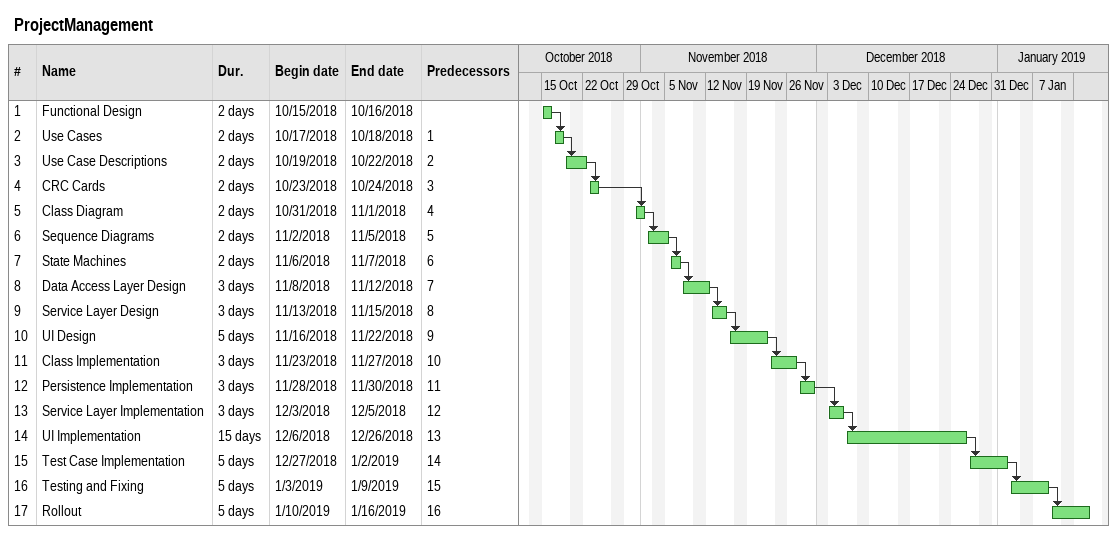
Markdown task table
ProjectManagement

| ID | Task | Duration | Start | Finish | Predecessors |
|---|---|---|---|---|---|
| 1 | Functional Design | 2d | 2018-10-15 | 2018-10-16 |  |
| 2 | Use Cases | 2d | 2018-10-17 | 2018-10-18 | 1 |
| 3 | Use Case Descriptions | 2d | 2018-10-19 | 2018-10-22 | 2 |
| 4 | CRC Cards | 2d | 2018-10-23 | 2018-10-24 | 3 |
| 5 | Class Diagram | 2d | 2018-10-31 | 2018-11-01 | 4 |
| 6 | Sequence Diagrams | 2d | 2018-11-02 | 2018-11-05 | 5 |
| 7 | State Machines | 2d | 2018-11-06 | 2018-11-07 | 6 |
| 8 | Data Access Layer Design | 3d | 2018-11-08 | 2018-11-12 | 7 |
| 9 | Service Layer Design | 3d | 2018-11-13 | 2018-11-15 | 8 |
| 10 | UI Design | 5d | 2018-11-16 | 2018-11-22 | 9 |
| 11 | Class Implementation | 3d | 2018-11-23 | 2018-11-27 | 10 |
| 12 | Persistence Implementation | 3d | 2018-11-28 | 2018-11-30 | 11 |
| 13 | Service Layer Implementation | 3d | 2018-12-03 | 2018-12-05 | 12 |
| 14 | UI Implementation | 15d | 2018-12-06 | 2018-12-26 | 13 |
| 15 | Test Case Implementation | 5d | 2018-12-27 | 2019-01-02 | 14 |
| 16 | Testing and Fixing | 5d | 2019-01-03 | 2019-01-09 | 15 |
| 17 | Rollout | 5d | 2019-01-10 | 2019-01-16 | 16 |
